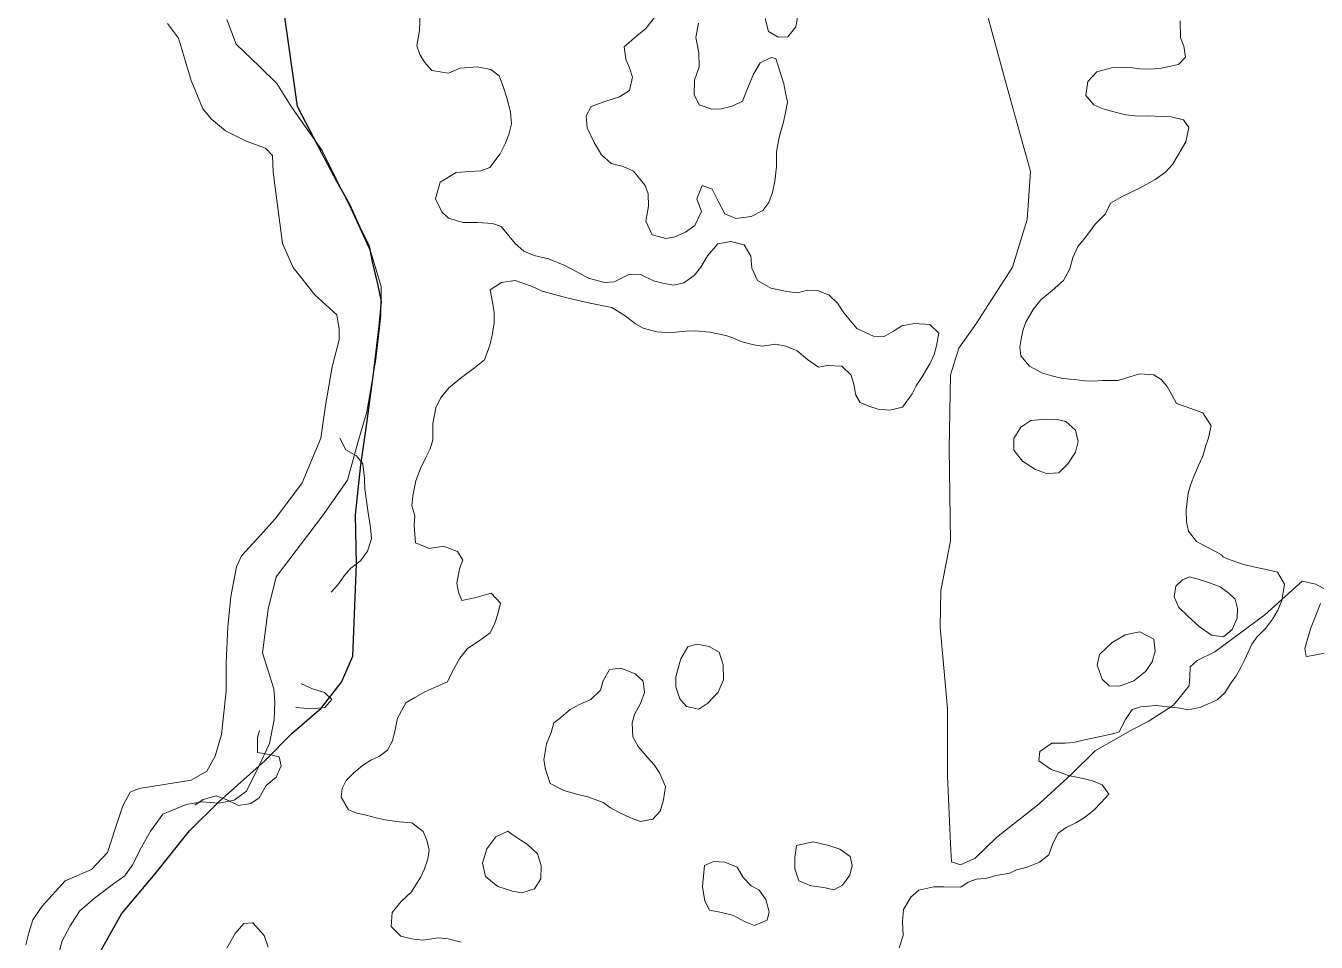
# Model space of a CAD drawing. Header units: metres. Extents: x 4652992 to 4879070, y 2074171 to 2309877.
# Drawn here: x 4653414.9 to 4653561.5, y 2307159.3 to 2307263.4 of the extents above; entities that cross this region are included whole.
import ezdxf

# ---------------------------------------------------------------- set-up
doc = ezdxf.new("R2010")
doc.units = ezdxf.units.M
doc.header["$MEASUREMENT"] = 0
doc.linetypes.add('DGN Style 3', pattern=[92.779933, 66.271381, -26.508552])
for name, color, linetype, lineweight in [('Level 2', 6, 'Continuous', 0), ('Level 20', 30, 'DGN Style 3', 0), ('Level 40', 1, 'Continuous', 0)]:
    doc.layers.add(name, color=color, linetype=linetype, lineweight=lineweight)
doc.layers.add('Limite', color=38, linetype='Continuous', lineweight=0, plot=False)

msp = doc.modelspace()

# ---------------------------------------------------------------- linework, layer by layer
at = {"layer": 'Level 2'}
for points in [[(4653414.905077, 2307158.990621, 0), (4653415.25682, 2307160.351091, 0), (4653415.697344, 2307161.815503, 0), (4653416.780994, 2307163.372924, 0), (4653419.383271, 2307166.254587, 0), (4653422.375051, 2307167.529957, 0), (4653424.178293, 2307169.47614, 0), (4653425.086951, 2307172.272303, 0), (4653425.919142, 2307174.772712, 0), (4653426.754718, 2307176.32842, 0), (4653427.795873, 2307176.763687, 0), (4653433.672787, 2307177.704705, 0), (4653435.479413, 2307178.706188, 0), (4653436.419064, 2307180.424989, 0), (4653437.119572, 2307182.894966, 0), (4653437.644681, 2307187.799349, 0), (4653437.668092, 2307191.002717, 0), (4653437.862706, 2307195.107708, 0), (4653438.195365, 2307198.549392, 0), (4653438.819001, 2307201.919279, 0), (4653439.388232, 2307203.16316, 0), (4653441.191474, 2307205.109343, 0), (4653443.276354, 2307207.426504, 0), (4653446.300884, 2307211.462466, 0), (4653448.418515, 2307216.54022, 0), (4653448.94403, 2307220.24894, 0), (4653449.711259, 2307224.65311, 0), (4653450.506503, 2307227.728956, 0), (4653450.506096, 2307228.92462, 0), (4653450.248277, 2307230.561346, 0), (4653447.736133, 2307232.817244, 0), (4653445.263507, 2307235.944332, 0), (4653444.040592, 2307238.63721, 0), (4653442.984275, 2307246.763403, 0), (4653442.919312, 2307248.667165, 0), (4653442.141118, 2307249.488426, 0), (4653439.932673, 2307250.28505, 0), (4653437.567913, 2307251.434866, 0), (4653435.993255, 2307252.767274, 0), (4653435.000551, 2307253.956086, 0), (4653433.667199, 2307257.179609, 0), (4653433.050869, 2307259.345267, 0), (4653432.250615, 2307261.996779, 0), (4653431.000497, 2307263.626654, 0)], [(4653418.531612, 2307157.516858, 1307.380507), (4653419.0057, 2307159.350534, 1307.380507), (4653419.960644, 2307161.128486, 1307.380507), (4653421.016685, 2307162.818568, 1306.960507), (4653422.697582, 2307164.291545, 1306.960507), (4653424.847018, 2307165.900608, 1306.960507), (4653426.142202, 2307166.839514, 1306.960507), (4653427.017703, 2307168.070749, 1306.960507), (4653428.033819, 2307170.085304, 1306.960507), (4653429.062251, 2307171.908047, 1306.960507), (4653430.485735, 2307173.822086, 1306.960507), (4653433.125366, 2307174.932649, 1306.960507), (4653434.938353, 2307175.240393, 1306.960507), (4653436.818873, 2307175.091003, 1306.960507), (4653438.573665, 2307175.413107, 1306.960507), (4653439.95763, 2307176.455955, 1306.960507), (4653441.347144, 2307179.196393, 1306.960507), (4653442.58968, 2307181.847249, 1306.540507), (4653443.103286, 2307184.552116, 1306.540507), (4653443.200593, 2307186.604611, 1306.540507), (4653443.086773, 2307188.079958, 1306.540507), (4653441.792941, 2307192.174671, 1306.120507), (4653442.449733, 2307197.109486, 1306.120507), (4653443.339714, 2307200.7912, 1305.700507), (4653448.602056, 2307207.735832, 1304.860507), (4653451.436707, 2307211.755721, 1304.860507), (4653452.611303, 2307216.059375, 1304.860507), (4653453.62999, 2307219.520558, 1304.440507), (4653454.67845, 2307225.49137, 1304.020507), (4653455.218852, 2307230.454904, 1304.020507), (4653455.272851, 2307233.776574, 1304.020507), (4653454.107724, 2307237.650756, 1303.180507), (4653451.845819, 2307242.550658, 1303.180507), (4653448.554261, 2307249.214808, 1302.340507), (4653445.110179, 2307254.091786, 1301.500507), (4653443.406408, 2307256.840389, 1301.080507), (4653441.430338, 2307258.775239, 1300.660507), (4653438.80478, 2307261.310819, 1300.240507), (4653437.728842, 2307264.093279, 1300.240507)]]:
    msp.add_polyline3d(points, dxfattribs=at)
at = {"layer": 'Level 20', "linetype": 'Continuous'}
for points in [[(4653562.462124, 2307199.38967, 1358.573565), (4653561.439476, 2307199.965089, 1358.373565), (4653559.859083, 2307200.290847, 1358.098565), (4653555.62488, 2307196.483349, 1356.148565), (4653549.942524, 2307192.253916, 1353.023565), (4653547.960174, 2307191.28814, 1352.761065), (4653547.142242, 2307190.561535, 1352.486065), (4653547.123071, 2307189.411782, 1352.036065), (4653547.027273, 2307188.424769, 1351.648565), (4653545.238977, 2307186.229054, 1351.161065), (4653542.392049, 2307184.345887, 1349.986065), (4653540.505485, 2307183.414772, 1349.148565), (4653536.365866, 2307181.005861, 1347.311065), (4653533.620545, 2307178.347896, 1346.536065), (4653529.981497, 2307175.010431, 1345.698565), (4653525.145544, 2307171.181882, 1343.886065), (4653522.734225, 2307168.818687, 1342.511065), (4653521.07255, 2307168.093171, 1342.273565), (4653520.048068, 2307168.426358, 1341.986065), (4653519.930652, 2307170.445908, 1341.323565), (4653519.580091, 2307178.177985, 1338.748565), (4653519.593512, 2307185.851305, 1337.036065), (4653518.759045, 2307195.056249, 1334.123565), (4653518.84572, 2307199.219971, 1332.511065), (4653519.936909, 2307204.873442, 1330.686065), (4653519.792944, 2307215.355131, 1327.873565), (4653519.917985, 2307223.723063, 1325.186065), (4653520.863382, 2307226.756581, 1324.248565), (4653522.866578, 2307229.593187, 1323.373565), (4653526.98459, 2307235.961012, 1321.348565), (4653528.632996, 2307241.393774, 1320.111065), (4653528.998713, 2307246.817849, 1319.486065), (4653526.174424, 2307257.050102, 1317.123565), (4653523.829871, 2307265.691703, 1315.898565)], [(4653563.995627, 2307192.437752, 1363.498565), (4653560.627328, 2307191.767869, 1362.323565), (4653560.341047, 2307191.727105, 1361.298565), (4653560.174906, 2307192.644797, 1360.548565), (4653560.828624, 2307194.900979, 1359.923565), (4653561.958186, 2307197.755677, 1359.223565)]]:
    msp.add_polyline3d(points, dxfattribs=at)
at = {"layer": 'Level 40', "color": 3}
for points in [[(4653464.344495, 2307159.276855, 1325.3625), (4653462.87713, 2307159.682126, 1324.8125), (4653461.769551, 2307159.787877, 1324.1625), (4653459.979956, 2307159.524167, 1323.9375), (4653458.71933, 2307159.666629, 1323.8375), (4653457.494958, 2307159.960309, 1323.6625), (4653456.412923, 2307161.072729, 1323.2625), (4653456.52038, 2307162.646105, 1322.7875), (4653457.521947, 2307163.898408, 1322.5875), (4653458.703408, 2307165.000952, 1322.3625), (4653459.76272, 2307166.719149, 1321.8875), (4653460.196388, 2307167.627925, 1321.6875), (4653460.564278, 2307168.712393, 1321.4625), (4653460.703936, 2307169.744995, 1321.2625), (4653460.435471, 2307170.87549, 1321.0375), (4653460.028722, 2307171.87924, 1320.8375), (4653458.745301, 2307172.826744, 1320.2375), (4653457.319545, 2307172.955509, 1319.8125), (4653455.701811, 2307173.183627, 1319.3375), (4653454.681501, 2307173.428361, 1319.1875), (4653453.55916, 2307173.697568, 1319.0375), (4653452.487834, 2307173.954538, 1318.9125), (4653451.554793, 2307174.338255, 1318.7125), (4653450.710395, 2307175.76681, 1318.0875), (4653450.83797, 2307176.749005, 1317.8375), (4653451.271637, 2307177.657781, 1317.6375), (4653452.113429, 2307178.468663, 1317.4625), (4653453.132436, 2307179.343647, 1317.2625), (4653454.09102, 2307179.9666, 1317.1375), (4653455.064366, 2307180.426096, 1317.0875), (4653455.98402, 2307181.111692, 1317.0625), (4653456.555972, 2307182.147213, 1316.9625), (4653456.858084, 2307183.407374, 1316.8375), (4653457.121266, 2307184.730178, 1316.7375), (4653458.078547, 2307186.472849, 1316.5875), (4653459.088147, 2307187.083565, 1316.4375), (4653460.211862, 2307187.720214, 1316.3125), (4653461.60274, 2307188.346085, 1316.1125), (4653462.804317, 2307188.857448, 1315.7875), (4653463.274238, 2307189.917443, 1315.6375), (4653464.207351, 2307191.559301, 1315.3875), (4653465.058549, 2307192.634452, 1315.1625), (4653466.407818, 2307193.536829, 1314.8875), (4653467.642971, 2307194.413273, 1314.8375), (4653468.175992, 2307195.511438, 1314.8125), (4653468.568051, 2307196.696719, 1314.7625), (4653468.83391, 2307197.80566, 1314.6625), (4653467.751874, 2307198.91808, 1314.2625), (4653465.901857, 2307198.402338, 1314.0125), (4653464.43044, 2307198.115615, 1313.7875), (4653464.062622, 2307199.056722, 1313.6125), (4653463.872019, 2307200.061931, 1313.3625), (4653464.156691, 2307201.69941, 1312.8875), (4653464.551428, 2307202.670828, 1312.4625), (4653463.928532, 2307203.673118, 1311.8125), (4653462.344374, 2307204.266318, 1311.5875), (4653460.71991, 2307204.016305, 1311.5375), (4653459.147836, 2307204.659911, 1311.5375), (4653459.021708, 2307206.609146, 1311.4875), (4653459.07142, 2307207.716628, 1311.4375), (4653458.751939, 2307208.85936, 1311.7375), (4653458.864752, 2307210.005011, 1311.9125), (4653459.212525, 2307211.68066, 1311.9875), (4653459.716021, 2307213.105737, 1312.0375), (4653460.336311, 2307214.342884, 1312.1375), (4653460.845163, 2307215.340235, 1312.2375), (4653461.137869, 2307216.336127, 1312.2625), (4653461.152702, 2307218.198245, 1312.3375), (4653461.473628, 2307219.986944, 1312.3625), (4653462.006649, 2307221.085108, 1312.3625), (4653462.933032, 2307222.248835, 1312.3875), (4653464.405823, 2307223.441414, 1312.4125), (4653465.854446, 2307224.533181, 1312.4375), (4653466.987568, 2307225.434099, 1312.3375), (4653467.602503, 2307227.09897, 1312.2375), (4653467.880447, 2307228.258318, 1312.0625), (4653468.104697, 2307229.643765, 1311.8375), (4653468.115478, 2307230.81389, 1311.6375), (4653467.910113, 2307231.982555, 1311.5125), (4653467.651055, 2307233.37732, 1311.2875), (4653468.937224, 2307234.241527, 1311.0875), (4653470.498587, 2307234.453371, 1310.9625), (4653472.337823, 2307233.798987, 1310.8125), (4653473.552788, 2307233.241038, 1310.8125), (4653474.969138, 2307232.848004, 1310.8125), (4653476.487518, 2307232.430497, 1310.7625), (4653478.795301, 2307231.930253, 1310.5875), (4653481.472276, 2307231.394758, 1310.5625), (4653482.971842, 2307230.448713, 1310.7875), (4653484.153232, 2307229.525682, 1311.0375), (4653485.011088, 2307229.05339, 1311.3125), (4653486.580484, 2307228.623646, 1312.0875), (4653487.637048, 2307228.530131, 1312.3125), (4653488.729865, 2307228.587836, 1312.4875), (4653489.885782, 2307228.683711, 1312.7375), (4653490.978599, 2307228.741416, 1313.0375), (4653492.608417, 2307228.563704, 1313.5125), (4653494.406045, 2307228.185826, 1314.1125), (4653495.210208, 2307227.939633, 1314.8875), (4653496.131165, 2307227.50551, 1315.9375), (4653497.610614, 2307227.150646, 1316.1625), (4653498.540978, 2307226.980792, 1316.4875), (4653500.051326, 2307227.204872, 1317.2625), (4653501.236767, 2307226.973835, 1317.4875), (4653502.514832, 2307226.454055, 1318.5125), (4653503.684137, 2307225.480618, 1318.8125), (4653504.928626, 2307224.595757, 1319.2625), (4653505.943581, 2307224.778748, 1320.2625), (4653507.597568, 2307224.701849, 1320.8875), (4653508.652758, 2307223.702478, 1322.0125), (4653508.933307, 2307222.622389, 1322.6875), (4653509.189688, 2307221.441488, 1323.4125), (4653509.683706, 2307220.576721, 1324.5375), (4653510.667763, 2307220.180768, 1324.9875), (4653511.71492, 2307219.822984, 1325.8875), (4653513.038645, 2307219.718693, 1326.4375), (4653514.471131, 2307220.068059, 1327.1375), (4653515.584137, 2307221.560158, 1327.2125), (4653516.017804, 2307222.468933, 1327.1875), (4653516.616602, 2307223.391405, 1327.0625), (4653517.588646, 2307224.97062, 1326.9375), (4653518.058567, 2307226.030615, 1326.7625), (4653518.351272, 2307227.026506, 1326.6375), (4653518.587607, 2307228.46236, 1326.3375), (4653517.583433, 2307229.449494, 1325.9375), (4653515.827415, 2307229.550866, 1325.3125), (4653514.419098, 2307229.302312, 1324.9875), (4653513.460513, 2307228.67936, 1324.6625), (4653512.399898, 2307228.08088, 1323.8875), (4653511.166119, 2307228.110292, 1323.1375), (4653509.27319, 2307228.990774, 1322.0875), (4653508.563025, 2307229.854082, 1321.3375), (4653507.813929, 2307230.780032, 1321.1625), (4653507.101086, 2307231.857202, 1320.2375), (4653506.135843, 2307232.781692, 1319.3125), (4653504.857778, 2307233.301472, 1318.7375), (4653503.687099, 2307233.369053, 1318.2125), (4653502.53386, 2307233.059316, 1317.8625), (4653501.32425, 2307233.189541, 1317.7125), (4653499.526623, 2307233.567419, 1317.6125), (4653498.014971, 2307234.463057, 1317.5125), (4653497.374636, 2307235.842665, 1317.2625), (4653497.268624, 2307237.200719, 1316.9375), (4653496.502088, 2307238.503988, 1316.8125), (4653494.971623, 2307238.871089, 1316.6375), (4653493.512291, 2307238.634772, 1316.3875), (4653492.321423, 2307237.26796, 1315.9875), (4653491.574934, 2307235.954473, 1315.4125), (4653490.811004, 2307235.018305, 1314.4875), (4653489.638951, 2307234.18003, 1314.2875), (4653488.497796, 2307233.9207, 1313.8625), (4653487.414386, 2307234.127264, 1313.4875), (4653486.190014, 2307234.420944, 1313.2125), (4653484.783071, 2307235.078247, 1312.8625), (4653483.396245, 2307235.144369, 1312.4625), (4653481.740883, 2307234.315411, 1312.0875), (4653480.635982, 2307234.2073, 1311.9625), (4653478.811508, 2307234.698227, 1311.8125), (4653477.428735, 2307235.456343, 1311.6125), (4653476.135907, 2307236.139578, 1311.3875), (4653474.269825, 2307236.907011, 1311.1625), (4653472.637329, 2307237.298585, 1311.0125), (4653471.461295, 2307237.793891, 1310.8625), (4653470.483968, 2307238.667976, 1310.7875), (4653469.773803, 2307239.531283, 1310.7875), (4653468.895829, 2307240.594756, 1310.8375), (4653467.899688, 2307240.940303, 1310.9875), (4653466.194685, 2307241.029438, 1311.2625), (4653464.579628, 2307241.043694, 1311.3625), (4653462.920286, 2307241.548317, 1311.2875), (4653462.173867, 2307242.260405, 1311.1375), (4653461.443585, 2307243.714893, 1310.8875), (4653461.953811, 2307245.618101, 1310.7375), (4653463.783711, 2307246.725023, 1310.6625), (4653465.320906, 2307246.836054, 1310.6125), (4653466.578854, 2307246.907455, 1310.5875), (4653467.591131, 2307247.304309, 1310.5875), (4653468.767237, 2307248.834577, 1310.5875), (4653469.363358, 2307249.970911, 1310.5875), (4653469.782263, 2307251.043142, 1310.5375), (4653470.072291, 2307252.252897, 1310.4625), (4653469.966279, 2307253.610951, 1310.3375), (4653469.539413, 2307255.205881, 1310.1625), (4653469.168916, 2307256.36085, 1309.8625), (4653468.681627, 2307257.703748, 1309.7625), (4653467.719062, 2307258.414377, 1309.5875), (4653466.176512, 2307258.731071, 1309.4625), (4653464.245956, 2307258.554478, 1309.4125), (4653462.930263, 2307258.017182, 1309.3875), (4653461.006436, 2307258.31872, 1309.3875), (4653460.206324, 2307259.256907, 1309.2625), (4653459.66129, 2307260.133911, 1309.1875), (4653459.305556, 2307261.125424, 1309.1625), (4653459.614398, 2307262.863716, 1309.1125), (4653459.704416, 2307264.81441, 1309.1125)], [(4653501.016843, 2307256.799046, 1316.275), (4653501.184589, 2307255.766944, 1316.275), (4653501.409702, 2307254.721075, 1316.275), (4653501.205243, 2307253.537847, 1316.275), (4653500.964674, 2307252.453452, 1316.275), (4653500.475085, 2307250.737531, 1316.275), (4653500.150171, 2307249.072259, 1316.275), (4653500.176546, 2307247.35274, 1316.125), (4653499.987623, 2307245.745001, 1316), (4653499.697455, 2307244.462118, 1315.85), (4653499.29221, 2307243.327074, 1315.7625), (4653498.606874, 2307242.409527, 1315.6625), (4653497.283071, 2307241.735367, 1315.6), (4653495.549588, 2307241.490137, 1315.4875), (4653494.315509, 2307242.026738, 1315.3), (4653493.508614, 2307243.542839, 1315.075), (4653492.859991, 2307244.840621, 1314.8), (4653491.740988, 2307245.229383, 1314.5875), (4653491.121811, 2307243.724896, 1314.4125), (4653491.641869, 2307242.277631, 1314.4125), (4653490.879615, 2307240.687256, 1314.4125), (4653489.842649, 2307239.94426, 1314.4375), (4653488.618727, 2307239.426466, 1314.475), (4653487.594566, 2307239.221405, 1314.4), (4653486.059821, 2307239.649825, 1314.0875), (4653485.317379, 2307241.180514, 1313.95), (4653485.62778, 2307242.909381, 1313.8375), (4653485.609515, 2307244.296338, 1313.825), (4653485.241324, 2307245.256319, 1313.825), (4653483.939722, 2307246.861083, 1313.7375), (4653482.770096, 2307247.412273, 1313.675), (4653481.393282, 2307247.742681, 1313.675), (4653480.272572, 2307248.732971, 1313.675), (4653479.466019, 2307250.128766, 1313.6625), (4653478.665868, 2307251.793527, 1313.6625), (4653478.54738, 2307253.144424, 1313.6625), (4653479.11764, 2307254.209811, 1313.7), (4653480.663827, 2307254.800548, 1313.8375), (4653482.346346, 2307255.328511, 1314.1), (4653483.469363, 2307256.050856, 1314.375), (4653483.816216, 2307257.560583, 1314.5125), (4653483.469283, 2307258.605631, 1314.55), (4653483.043726, 2307259.579379, 1314.55), (4653482.846272, 2307260.979281, 1314.5375), (4653484.290189, 2307262.255791, 1314.4875), (4653485.312643, 2307263.062381, 1314.425), (4653486.297964, 2307264.328722, 1314.375)], [(4653491.308808, 2307263.697283, 1314.35), (4653491.019663, 2307262.053483, 1314.475), (4653491.347046, 2307260.32184, 1314.6), (4653491.37308, 2307258.722627, 1314.725), (4653490.868637, 2307257.190606, 1314.8625), (4653490.801534, 2307255.583688, 1314.8625), (4653491.385364, 2307254.391623, 1314.8625), (4653492.812801, 2307253.898787, 1315), (4653493.887584, 2307253.94142, 1315.0875), (4653495.119274, 2307254.246958, 1315.1875), (4653496.292915, 2307254.806874, 1315.2125), (4653496.869237, 2307256.261534, 1315.2125), (4653497.54544, 2307257.87256, 1315.575), (4653498.294206, 2307259.165613, 1315.7375), (4653499.575154, 2307259.789945, 1315.9), (4653500.091459, 2307259.666042, 1315.9125), (4653501.016843, 2307256.799046, 1316.275)], [(4653502.603577, 2307264.564624, 1315.2), (4653502.372201, 2307263.273087, 1315.1), (4653501.446312, 2307262.117858, 1315.0875), (4653500.344608, 2307262.082249, 1315.1125), (4653499.261863, 2307262.730528, 1315.15), (4653498.87717, 2307264.229393, 1315.1625)], [(4653546.028715, 2307263.937954, 1328.9875), (4653546.052813, 2307262.013193, 1329.3625), (4653546.420631, 2307261.072086, 1329.5375), (4653546.601827, 2307259.802608, 1329.9875), (4653545.811051, 2307258.97949, 1330.0125), (4653543.883172, 2307258.589034, 1329.7125), (4653542.664155, 2307258.45499, 1329.4875), (4653541.379361, 2307258.496638, 1329.2125), (4653540.334882, 2307258.640559, 1328.9875), (4653539.215218, 2307258.695904, 1328.7375), (4653538.224432, 2307258.613726, 1328.4875), (4653536.551631, 2307258.162087, 1328.0375), (4653535.535301, 2307257.07324, 1327.6625), (4653535.313728, 2307255.47393, 1327.6125), (4653536.191702, 2307254.410457, 1327.9625), (4653537.21469, 2307253.951861, 1328.2625), (4653538.477993, 2307253.595537, 1328.5875), (4653539.855411, 2307253.265147, 1328.8625), (4653541.167052, 2307253.110449, 1329.1625), (4653542.361901, 2307253.14368, 1329.7625), (4653543.964873, 2307253.079018, 1330.3125), (4653544.982505, 2307253.048147, 1330.5875), (4653546.410939, 2307252.70552, 1331.1375), (4653547.006989, 2307251.816279, 1331.3875), (4653546.671301, 2307250.191037, 1331.3875), (4653545.762357, 2307248.649992, 1331.3125), (4653545.13939, 2307247.626707, 1331.1375), (4653544.336529, 2307246.753182, 1330.7875), (4653543.164476, 2307245.914907, 1330.2875), (4653541.484945, 2307244.985137, 1329.7625), (4653539.412052, 2307243.989805, 1329.4375), (4653538.099036, 2307243.238647, 1329.4375), (4653537.541847, 2307242.039669, 1328.9875), (4653536.399317, 2307240.874483, 1328.6375), (4653535.060758, 2307239.116656, 1328.6875), (4653534.384098, 2307238.31947, 1328.7875), (4653533.814824, 2307237.070086, 1329.1125), (4653533.500627, 2307235.759519, 1329.6125), (4653532.754137, 2307234.446033, 1330.1875), (4653531.458561, 2307233.317556, 1330.6375), (4653530.175069, 2307232.239486, 1331.0375), (4653529.323871, 2307231.164336, 1331.4875), (4653528.490112, 2307229.711866, 1332.2625), (4653528.182645, 2307228.879431, 1332.7625), (4653527.977208, 2307228.022521, 1333.5375), (4653527.81338, 2307226.889106, 1334.8125), (4653527.901953, 2307225.908371, 1335.2875), (4653528.908804, 2307224.707374, 1335.8875), (4653530.393608, 2307223.924786, 1336.7375), (4653531.452849, 2307223.617409, 1337.1875), (4653532.677222, 2307223.323728, 1337.6125), (4653534.000947, 2307223.219437, 1338.5875), (4653535.147457, 2307223.051043, 1339.7375), (4653536.216105, 2307223.007934, 1340.2625), (4653537.155876, 2307223.102349, 1340.7875), (4653537.906346, 2307223.082255, 1341.4875), (4653538.287624, 2307223.097411, 1342.4375), (4653538.987079, 2307223.089553, 1343.4875), (4653540.392718, 2307223.551969, 1343.8125), (4653541.431842, 2307223.835773, 1344.1625), (4653543.02273, 2307223.720705, 1344.8875), (4653543.868502, 2307223.198006, 1345.3125), (4653544.539736, 2307222.397342, 1345.7625), (4653545.072686, 2307221.469932, 1346.2125), (4653545.593551, 2307220.492115, 1346.9625), (4653546.589692, 2307220.146568, 1347.9375), (4653548.56989, 2307219.405069, 1348.9375), (4653549.516318, 2307217.95204, 1349.2875), (4653549.241052, 2307216.57883, 1349.3125), (4653548.897332, 2307215.595175, 1349.4375), (4653548.580457, 2307214.49847, 1349.5875), (4653548.110536, 2307213.438476, 1349.7875), (4653547.640615, 2307212.378481, 1350.0875), (4653547.22171, 2307211.30625, 1350.4125), (4653546.929005, 2307210.310358, 1350.9125), (4653546.68594, 2307208.396373, 1351.4875), (4653546.740936, 2307207.050556, 1351.9875), (4653546.970471, 2307205.982703, 1352.4875), (4653547.875291, 2307204.80618, 1353.3875), (4653548.925125, 2307204.234535, 1354.1625), (4653550.025974, 2307203.650652, 1354.9375), (4653550.691854, 2307203.277713, 1356.2125), (4653550.910678, 2307203.06531, 1357.3125), (4653551.396664, 2307202.842131, 1358.3875), (4653553.082853, 2307202.224457, 1359.2125), (4653554.511287, 2307201.88183, 1359.6625), (4653555.645712, 2307201.663029, 1360.0125), (4653557.074146, 2307201.320402, 1360.5125), (4653557.879613, 2307199.95449, 1361.0125), (4653557.546602, 2307198.115386, 1361.3375), (4653557.115612, 2307196.992748, 1361.4125), (4653556.492645, 2307195.969463, 1361.4375), (4653555.704547, 2307194.932482, 1361.4375), (4653554.712386, 2307193.944448, 1361.4625), (4653554.137757, 2307193.122789, 1361.4125), (4653553.345606, 2307191.393814, 1361.2625), (4653552.911939, 2307190.485039, 1361.1375), (4653552.364156, 2307189.550331, 1361.0125), (4653551.702258, 2307188.589689, 1360.8875), (4653551.091375, 2307187.616811, 1360.6875), (4653550.198568, 2307186.818166, 1360.4375), (4653548.378075, 2307185.975512, 1359.5625), (4653547.008689, 2307185.664315, 1358.9125), (4653545.721217, 2307185.919826, 1357.6875), (4653544.562622, 2307186.037814, 1357.3625), (4653543.301997, 2307186.180275, 1357.1125), (4653541.536571, 2307186.017379, 1356.5875), (4653540.548463, 2307185.721338, 1356.0125), (4653539.787211, 2307184.571307, 1355.5125), (4653539.079652, 2307183.195178, 1355.1625), (4653539.079652, 2307183.195178, 1354.0125), (4653538.37079, 2307182.938767, 1353.2625), (4653536.785257, 2307182.62611, 1352.6625), (4653535.136625, 2307182.275284, 1352.0875), (4653533.93237, 2307181.977784, 1351.4375), (4653532.941584, 2307181.895606, 1350.5625), (4653531.428558, 2307181.885388, 1349.5875), (4653530.067205, 2307180.932604, 1349.3875), (4653529.978561, 2307179.887766, 1349.8125), (4653531.364013, 2307178.915788, 1350.3125), (4653532.411169, 2307178.558005, 1350.6625), (4653533.305279, 2307178.236931, 1351.0875), (4653535.000875, 2307177.883527, 1352.0375), (4653536.072201, 2307177.626557, 1352.5375), (4653537.146204, 2307177.155724, 1353.1125), (4653537.922147, 2307176.116724, 1353.6125), (4653537.044102, 2307175.154623, 1353.6875), (4653536.190226, 2307174.293334, 1353.7375), (4653535.120203, 2307173.430586, 1353.7375), (4653534.173703, 2307172.85804, 1353.7625), (4653533.074157, 2307172.322204, 1353.7875), (4653532.166588, 2307171.687015, 1353.8125), (4653531.558383, 2307170.500274, 1353.9375), (4653531.091139, 2307169.226417, 1353.8375), (4653530.021117, 2307168.363669, 1353.4625), (4653528.528208, 2307167.762271, 1352.7625), (4653527.438069, 2307167.490704, 1352.2625), (4653526.654022, 2307167.145716, 1351.5125), (4653525.13159, 2307166.87123, 1350.5375), (4653523.91525, 2307166.523323, 1350.4875), (4653522.873449, 2307166.453382, 1350.2875), (4653521.924271, 2307166.094698, 1349.7125), (4653521.091887, 2307165.548085, 1349.3875), (4653519.158653, 2307165.585354, 1348.9375), (4653518.026905, 2307165.590292, 1348.7125), (4653516.315172, 2307165.201297, 1348.3875), (4653515.422365, 2307164.402651, 1348.0375), (4653514.600691, 2307163.000589, 1347.9375), (4653514.490556, 2307161.641075, 1348.0875), (4653514.536145, 2307160.030989, 1348.4875), (4653514.095748, 2307158.644082, 1348.5875)], [(4653532.0341, 2307218.662759, 1339.65), (4653533.014076, 2307218.427222, 1339.65), (4653534.110159, 2307217.459065, 1339.7), (4653534.411344, 2307216.153428, 1339.7125), (4653534.117715, 2307214.961391, 1339.7), (4653533.258641, 2307213.640993, 1339.65), (4653532.230202, 2307212.596205, 1339.6375), (4653530.846634, 2307212.517664, 1339.5875), (4653529.592808, 2307212.965836, 1339.5375), (4653528.10542, 2307213.910591, 1339.475), (4653527.112451, 2307215.176958, 1339.425), (4653527.139744, 2307216.491734, 1339.425), (4653527.901163, 2307217.776878, 1339.425), (4653529.04297, 2307218.559514, 1339.425), (4653530.796672, 2307218.695908, 1339.425), (4653532.0341, 2307218.662759, 1339.65)], [(4653450.563823, 2307216.535766, 1311.090625), (4653451.241899, 2307215.218493, 1310.978125), (4653452.475432, 2307214.526608, 1310.928125), (4653453.196793, 2307213.624048, 1310.890625), (4653453.355484, 2307211.946001, 1310.853125), (4653453.427614, 2307210.774678, 1310.853125), (4653453.55024, 2307209.682293, 1310.865625), (4653453.781067, 2307208.047606, 1310.915625), (4653454.04075, 2307206.405969, 1310.978125), (4653454.170588, 2307205.099277, 1311.003125), (4653453.730547, 2307203.717279, 1310.953125), (4653452.929824, 2307202.604358, 1310.890625), (4653451.804488, 2307201.782194, 1310.890625), (4653451.061476, 2307200.89831, 1310.915625), (4653450.347318, 2307199.886007, 1310.953125), (4653449.589878, 2307199.066332, 1310.953125), (4653449.589878, 2307199.066332, 1310.940625)], [(4653548.046078, 2307200.53117, 1354.7625), (4653549.335484, 2307200.105919, 1355.075), (4653550.563395, 2307199.666689, 1355.3875), (4653551.546883, 2307198.941009, 1355.95), (4653552.249536, 2307198.254113, 1356.2625), (4653552.544038, 2307197.205069, 1356.35), (4653552.503647, 2307196.092731, 1356.375), (4653551.930558, 2307194.820828, 1356.2125), (4653550.937211, 2307193.966495, 1356.0375), (4653549.587866, 2307194.147229, 1355.575), (4653548.178238, 2307195.148043, 1355.0625), (4653546.870063, 2307196.325845, 1354.6625), (4653545.86426, 2307197.315829, 1354.4), (4653545.349638, 2307198.532906, 1354.2375), (4653545.526339, 2307199.727537, 1354.2125), (4653546.287805, 2307200.465026, 1354.2125), (4653547.065703, 2307200.795772, 1354.2125), (4653548.046078, 2307200.53117, 1354.7625)], [(4653539.769231, 2307194.214042, 1351.6625), (4653541.435264, 2307194.540979, 1352.0625), (4653543.018486, 2307193.693935, 1352.2625), (4653543.158193, 2307192.349908, 1352.2875), (4653542.82656, 2307191.119346, 1352.225), (4653542.092546, 2307190.043888, 1352.075), (4653540.742522, 2307188.971121, 1351.85), (4653539.12661, 2307188.370039, 1351.6375), (4653537.956794, 2307188.389567, 1351.4), (4653537.149185, 2307189.166379, 1351.3), (4653536.599632, 2307190.754667, 1351.1375), (4653536.83458, 2307191.950264, 1351.125), (4653538.286619, 2307193.318792, 1351.1625), (4653539.769231, 2307194.214042, 1351.6625)], [(4653488.724336, 2307189.437511, 1322.4375), (4653488.74129, 2307188.290778, 1322.675), (4653489.186921, 2307186.920411, 1322.9375), (4653489.93823, 2307186.047667, 1323.325), (4653491.351792, 2307185.766992, 1323.9875), (4653492.363547, 2307186.425143, 1324.025), (4653493.523763, 2307187.678961, 1323.9875), (4653494.148415, 2307189.091975, 1323.875), (4653494.115914, 2307190.78371, 1323.7), (4653493.662932, 2307192.246057, 1323.5), (4653492.519702, 2307192.882529, 1323.3375), (4653491.12763, 2307193.127953, 1323.2125), (4653490.08647, 2307192.837727, 1323.0625), (4653489.31902, 2307191.459142, 1322.9375), (4653489.169997, 2307191.104167, 1322.825), (4653488.724336, 2307189.437511, 1322.4375)], [(4653474.589814, 2307183.09438, 1321.4125), (4653474.028462, 2307181.81699, 1321.35), (4653473.724547, 2307179.996532, 1321.475), (4653473.932892, 2307178.89417, 1321.525), (4653474.448465, 2307177.326909, 1321.6875), (4653476.003779, 2307176.530846, 1321.8375), (4653477.751168, 2307176.019103, 1322.175), (4653478.75669, 2307175.806579, 1322.35), (4653480.497165, 2307175.146205, 1322.675), (4653481.317874, 2307174.557427, 1322.8375), (4653482.380972, 2307173.970292, 1323.1625), (4653483.60088, 2307173.405446, 1323.55), (4653484.735033, 2307172.981529, 1323.975), (4653486.131968, 2307173.245714, 1324.25), (4653486.971848, 2307174.185369, 1324.3625), (4653487.347864, 2307175.447353, 1324.1875), (4653487.57381, 2307176.95596, 1323.8125), (4653486.879989, 2307178.536165, 1323.35), (4653486.258444, 2307179.437613, 1323.125), (4653485.530054, 2307180.274658, 1322.9375), (4653484.451734, 2307181.526785, 1322.525), (4653483.84419, 2307182.605215, 1322.0875), (4653483.756343, 2307184.189526, 1321.6625), (4653484.054391, 2307185.13966, 1321.4), (4653484.736938, 2307186.417872, 1321.075), (4653485.162919, 2307187.637741, 1320.8375), (4653485.032718, 2307188.93167, 1320.375), (4653484.126081, 2307189.781658, 1320.125), (4653482.499712, 2307190.414504, 1319.8375), (4653481.188182, 2307190.249954, 1319.6875), (4653480.477109, 2307188.978625, 1319.65), (4653480.179235, 2307187.908209, 1319.65), (4653479.09714, 2307186.846629, 1319.65), (4653477.850276, 2307186.33582, 1319.65), (4653476.731868, 2307185.7339, 1319.65), (4653475.492964, 2307184.65003, 1319.6625), (4653474.866249, 2307184.200028, 1319.7125), (4653474.589814, 2307183.09438, 1321.4125)], [(4653445.586959, 2307185.950259, 1314.003125), (4653447.353942, 2307185.797613, 1314.165625), (4653448.861477, 2307185.950977, 1314.153125), (4653449.669891, 2307186.851133, 1313.915625), (4653448.82654, 2307187.632735, 1313.690625), (4653447.470872, 2307188.081623, 1313.578125), (4653446.201823, 2307188.631302, 1313.478125), (4653446.209055, 2307188.65998, 1313.428125)], [(4653434.11415, 2307174.863206, 1314.815625), (4653435.062938, 2307175.483109, 1314.753125), (4653436.514242, 2307175.920954, 1314.740625), (4653437.655652, 2307175.493562, 1314.865625), (4653439.069672, 2307174.818351, 1315.228125), (4653440.463238, 2307175.027537, 1315.253125), (4653441.419243, 2307175.676023, 1315.190625), (4653442.20383, 2307177.093747, 1315.115625), (4653443.354103, 2307178.028884, 1315.090625), (4653443.89435, 2307179.323684, 1315.040625), (4653443.665791, 2307180.349336, 1314.715625), (4653442.538516, 2307180.591357, 1314.565625), (4653441.231708, 2307180.846427, 1314.353125), (4653441.233802, 2307182.544178, 1314.103125), (4653441.428668, 2307183.315901, 1313.928125)], [(4653470.271304, 2307171.448094, 1323.8125), (4653471.881868, 2307170.397733, 1323.8875), (4653473.029541, 2307169.308855, 1323.95), (4653473.429605, 2307168.009723, 1323.9875), (4653473.409691, 2307166.481334, 1323.9), (4653472.677187, 2307165.36555, 1323.85), (4653471.260359, 2307164.896047, 1323.8375), (4653470.18478, 2307165.065631, 1323.7875), (4653468.510588, 2307165.620293, 1323.7625), (4653467.099371, 2307166.742759, 1323.7625), (4653466.784562, 2307168.261802, 1323.7625), (4653467.281558, 2307169.885406, 1323.75), (4653468.284474, 2307171.236508, 1323.75), (4653469.658388, 2307171.896752, 1323.7), (4653470.271304, 2307171.448094, 1323.8125)], [(4653502.429084, 2307170.273698, 1337.5875), (4653502.265425, 2307168.892019, 1337.65), (4653502.248773, 2307167.622898, 1337.7625), (4653502.688635, 2307166.273203, 1337.8875), (4653504.066332, 2307165.703826, 1338.175), (4653505.534016, 2307165.497632, 1338.3375), (4653506.693017, 2307165.24751, 1338.5125), (4653507.680952, 2307165.749264, 1338.5875), (4653508.477056, 2307166.919084, 1338.4625), (4653508.775114, 2307168.001855, 1338.35), (4653508.525849, 2307169.039077, 1338.1375), (4653507.357869, 2307169.853917, 1337.9875), (4653506.12108, 2307170.270854, 1337.8875), (4653504.659907, 2307170.623515, 1337.7125), (4653504.287692, 2307170.683744, 1337.7125), (4653502.429084, 2307170.273698, 1337.5875)], [(4653491.757511, 2307165.576844, 1333.875), (4653492.016247, 2307163.962656, 1334.4125), (4653492.570381, 2307162.933617, 1334.8875), (4653493.914324, 2307162.66873, 1335.425), (4653495.293874, 2307162.305723, 1335.7125), (4653496.532877, 2307161.618573, 1336.125), (4653497.658068, 2307161.197632, 1336.5), (4653499.091709, 2307161.776455, 1336.7625), (4653499.329575, 2307162.733585, 1336.4875), (4653498.958276, 2307164.136234, 1336.1), (4653498.149471, 2307165.226777, 1335.425), (4653497.27864, 2307165.70565, 1334.825), (4653496.399561, 2307166.634121, 1334.325), (4653495.703631, 2307167.816766, 1333.8125), (4653494.281167, 2307168.36918, 1333.525), (4653493.008434, 2307168.437827, 1333.475), (4653491.99862, 2307167.995371, 1333.4375), (4653491.757511, 2307165.576844, 1333.875)], [(4653437.751745, 2307158.619184, 1317.1375), (4653438.684857, 2307160.261042, 1317.2125), (4653439.662256, 2307161.412532, 1317.3375), (4653440.704057, 2307161.482474, 1317.5125), (4653441.980748, 2307160.056838, 1317.6125), (4653442.417021, 2307158.726176, 1317.6875)]]:
    msp.add_polyline3d(points, dxfattribs=at)
at = {"layer": 'Limite', "color": 5, "linetype": 'Continuous', "lineweight": 30}
msp.add_polyline3d([(4653423.109851, 2307157.773237, 1307.511011), (4653425.779541, 2307162.490374, 1307.294747), (4653429.599814, 2307167.04614, 1306.681143), (4653433.500238, 2307171.919338, 1306.662085), (4653436.88116, 2307175.285272, 1306.545332), (4653442.090954, 2307179.9175, 1306.794479), (4653445.153949, 2307183.046113, 1306.340449), (4653448.454397, 2307185.856792, 1306.570172), (4653450.763009, 2307188.82837, 1306.495195), (4653452.039564, 2307191.762567, 1306.798095), (4653452.459796, 2307202.239672, 1305.411373), (4653452.353122, 2307207.836179, 1304.993515), (4653452.961045, 2307213.510408, 1304.742435), (4653453.565644, 2307217.676475, 1304.588132), (4653454.412863, 2307223.866088, 1303.987633), (4653455.020209, 2307229.262544, 1304.288798), (4653455.304352, 2307232.079866, 1304.95991), (4653454.872124, 2307234.065275, 1303.775645), (4653454.28227, 2307236.567084, 1303.456501), (4653453.929074, 2307238.353887, 1303.685385), (4653453.020209, 2307240.141955, 1303.364123), (4653451.716987, 2307243.081747, 1303.324093), (4653450.214582, 2307245.704655, 1302.841418), (4653448.496924, 2307248.999712, 1301.951645), (4653447.211112, 2307251.466286, 1301.997945), (4653445.777543, 2307254.21303, 1301.587335), (4653440.727714, 2307289.828188, 1298.817821)], dxfattribs=at)

doc.saveas('drawing.dxf')
